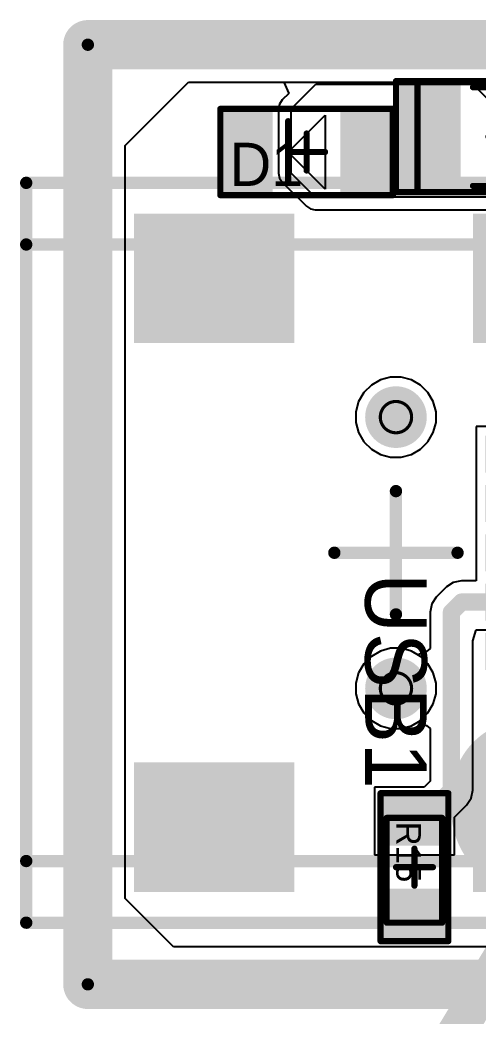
# Model space of a CAD drawing. Header units: millimetres. Extents: x -1.1 to 43.9, y -0.6 to 15.6.
# Drawn here: x -1.1 to 6.35, y -0.64 to 15.64 of the extents above; entities that cross this region are included whole.
import ezdxf

# ---------------------------------------------------------------- set-up
doc = ezdxf.new("R2010")
doc.units = ezdxf.units.MM
for name, color, linetype in [('BottomLayer', 5, 'Continuous'), ('BottomOverlay', 54, 'Continuous'), ('BottomSolder', 6, 'Continuous'), ('DrillDrawing', 1, 'Continuous'), ('KeepOutLayer', 6, 'Continuous'), ('Mechanical2', 216, 'Continuous'), ('Mechanical4', 56, 'Continuous'), ('Mechanical6', 56, 'Continuous'), ('MultiLayer', 9, 'Continuous'), ('PadHoleLayer', 156, 'Continuous'), ('TopLayer', 1, 'Continuous'), ('TopOverlay', 2, 'Continuous'), ('TopPaste', 8, 'Continuous'), ('TopSolder', 216, 'Continuous')]:
    doc.layers.add(name, color=color, linetype=linetype)
doc.styles.add('Mooretronics', font='', dxfattribs={"height": 0.2})
doc.styles.get('Mooretronics').set_extended_font_data('Mooretronics')

# ---------------------------------------------------------------- blocks, each defined once
blk = doc.blocks.new('MINI_USB_B_52')
at = {"layer": 'BottomLayer'}
h = blk.add_hatch(color=5, dxfattribs=at)
edge = h.paths.add_edge_path()
edge.add_arc((-2.2, 0), 0.45, 0, 360)
h = blk.add_hatch(color=5, dxfattribs=at)
edge = h.paths.add_edge_path()
edge.add_arc((2.2, 0), 0.45, 0, 360)
at = {"layer": 'BottomSolder'}
h = blk.add_hatch(color=6, dxfattribs=at)
edge = h.paths.add_edge_path()
edge.add_arc((-2.2, 0), 0.5, 0, 360)
h = blk.add_hatch(color=6, dxfattribs=at)
edge = h.paths.add_edge_path()
edge.add_arc((2.2, 0), 0.5, 0, 360)
at = {"layer": 'MultiLayer'}
h = blk.add_hatch(color=9, dxfattribs=at)
edge = h.paths.add_edge_path()
edge.add_arc((-2.2, 0), 0.45, 0, 360)
h = blk.add_hatch(color=9, dxfattribs=at)
edge = h.paths.add_edge_path()
edge.add_arc((2.2, 0), 0.45, 0, 360)
at = {"layer": 'PadHoleLayer'}
h = blk.add_hatch(color=156, dxfattribs=at)
edge = h.paths.add_edge_path()
edge.add_arc((-2.2, 0), 0.45, 0, 360)
h = blk.add_hatch(color=156, dxfattribs=at)
edge = h.paths.add_edge_path()
edge.add_arc((2.2, 0), 0.45, 0, 360)
at = {"layer": 'TopLayer'}
for points in [[(-5.45, 3.8), (-3.45, 3.8), (-3.45, 1.3), (-5.45, 1.3)], [(-1.85, 3.8), (-1.35, 3.8), (-1.35, 1.5), (-1.85, 1.5)], [(-1.05, 3.8), (-0.55, 3.8), (-0.55, 1.5), (-1.05, 1.5)], [(-0.25, 3.8), (0.25, 3.8), (0.25, 1.5), (-0.25, 1.5)], [(0.55, 3.8), (1.05, 3.8), (1.05, 1.5), (0.55, 1.5)], [(1.35, 3.8), (1.85, 3.8), (1.85, 1.5), (1.35, 1.5)], [(3.45, 3.8), (5.45, 3.8), (5.45, 1.3), (3.45, 1.3)], [(-5.45, -1.7), (-3.45, -1.7), (-3.45, -4.2), (-5.45, -4.2)], [(3.45, -1.7), (5.45, -1.7), (5.45, -4.2), (3.45, -4.2)]]:
    blk.add_hatch(color=1, dxfattribs=at).paths.add_polyline_path(points)
h = blk.add_hatch(color=1, dxfattribs=at)
edge = h.paths.add_edge_path()
edge.add_arc((-2.2, 0), 0.45, 0, 360)
h = blk.add_hatch(color=1, dxfattribs=at)
edge = h.paths.add_edge_path()
edge.add_arc((2.2, 0), 0.45, 0, 360)
at = {"layer": 'TopPaste'}
for points in [[(-5.45, 3.8), (-3.45, 3.8), (-3.45, 1.3), (-5.45, 1.3)], [(-1.85, 3.8), (-1.35, 3.8), (-1.35, 1.5), (-1.85, 1.5)], [(-1.05, 3.8), (-0.55, 3.8), (-0.55, 1.5), (-1.05, 1.5)], [(-0.25, 3.8), (0.25, 3.8), (0.25, 1.5), (-0.25, 1.5)], [(0.55, 3.8), (1.05, 3.8), (1.05, 1.5), (0.55, 1.5)], [(1.35, 3.8), (1.85, 3.8), (1.85, 1.5), (1.35, 1.5)], [(3.45, 3.8), (5.45, 3.8), (5.45, 1.3), (3.45, 1.3)], [(-5.45, -1.7), (-3.45, -1.7), (-3.45, -4.2), (-5.45, -4.2)], [(3.45, -1.7), (5.45, -1.7), (5.45, -4.2), (3.45, -4.2)]]:
    blk.add_hatch(color=8, dxfattribs=at).paths.add_polyline_path(points)
at = {"layer": 'TopSolder'}
for points in [[(-5.5, 3.85), (-3.4, 3.85), (-3.4, 1.25), (-5.5, 1.25)], [(-1.9, 3.85), (-1.3, 3.85), (-1.3, 1.45), (-1.9, 1.45)], [(-1.1, 3.85), (-0.5, 3.85), (-0.5, 1.45), (-1.1, 1.45)], [(-0.3, 3.85), (0.3, 3.85), (0.3, 1.45), (-0.3, 1.45)], [(0.5, 3.85), (1.1, 3.85), (1.1, 1.45), (0.5, 1.45)], [(1.3, 3.85), (1.9, 3.85), (1.9, 1.45), (1.3, 1.45)], [(3.4, 3.85), (5.5, 3.85), (5.5, 1.25), (3.4, 1.25)], [(-5.5, -1.65), (-3.4, -1.65), (-3.4, -4.25), (-5.5, -4.25)], [(3.4, -1.65), (5.5, -1.65), (5.5, -4.25), (3.4, -4.25)]]:
    blk.add_hatch(color=216, dxfattribs=at).paths.add_polyline_path(points)
h = blk.add_hatch(color=216, dxfattribs=at)
edge = h.paths.add_edge_path()
edge.add_arc((-2.2, 0), 0.5, 0, 360)
h = blk.add_hatch(color=216, dxfattribs=at)
edge = h.paths.add_edge_path()
edge.add_arc((2.2, 0), 0.5, 0, 360)
at = {"layer": 'Mechanical2', "const_width": 0.2}
for points in [[(5, 3.5), (-5, 3.5)], [(-5, -6), (-5, 3.5)], [(5, -6), (5, 3.5)], [(5, -6), (-5, -6)]]:
    blk.add_lwpolyline(points, dxfattribs=at)
at = {"layer": 'Mechanical2', "const_width": 0.1}
for points in [[(-5.05, 3.5, 1), (-4.95, 3.5, 1)], [(-5.05, 3.5, 1), (-4.95, 3.5, 1)], [(4.95, 3.5, 1), (5.05, 3.5, 1)], [(4.95, 3.5, 1), (5.05, 3.5, 1)], [(-5.05, -6, 1), (-4.95, -6, 1)], [(-5.05, -6, 1), (-4.95, -6, 1)], [(4.95, -6, 1), (5.05, -6, 1)], [(4.95, -6, 1), (5.05, -6, 1)]]:
    blk.add_lwpolyline(points, format="xyb", close=True, dxfattribs=at)
at = {"layer": 'Mechanical4', "const_width": 0.2}
for points in [[(6, 4), (-6, 4)], [(-6, -6), (-6, 4)], [(6, -6), (6, 4)], [(0, -1), (0, 1)], [(1, 0), (-1, 0)], [(6, -6), (-6, -6)]]:
    blk.add_lwpolyline(points, dxfattribs=at)
at = {"layer": 'Mechanical4', "const_width": 0.1}
for points in [[(-6.05, 4, 1), (-5.95, 4, 1)], [(-6.05, 4, 1), (-5.95, 4, 1)], [(5.95, 4, 1), (6.05, 4, 1)], [(5.95, 4, 1), (6.05, 4, 1)], [(-0.05, 1, 1), (0.05, 1, 1)], [(-1.05, 0, 1), (-0.95, 0, 1)], [(0.95, 0, 1), (1.05, 0, 1)], [(-0.05, -1, 1), (0.05, -1, 1)], [(-6.05, -6, 1), (-5.95, -6, 1)], [(-6.05, -6, 1), (-5.95, -6, 1)], [(5.95, -6, 1), (6.05, -6, 1)], [(5.95, -6, 1), (6.05, -6, 1)]]:
    blk.add_lwpolyline(points, format="xyb", close=True, dxfattribs=at)
at = {"layer": 'Mechanical6', "const_width": 0.2}
for points in [[(6, 4), (-6, 4)], [(-6, -6), (-6, 4)], [(6, -6), (6, 4)], [(6, -6), (-6, -6)]]:
    blk.add_lwpolyline(points, dxfattribs=at)
at = {"layer": 'Mechanical6', "const_width": 0.1}
for points in [[(-6.05, 4, 1), (-5.95, 4, 1)], [(-6.05, 4, 1), (-5.95, 4, 1)], [(5.95, 4, 1), (6.05, 4, 1)], [(5.95, 4, 1), (6.05, 4, 1)], [(-6.05, -6, 1), (-5.95, -6, 1)], [(-6.05, -6, 1), (-5.95, -6, 1)], [(5.95, -6, 1), (6.05, -6, 1)], [(5.95, -6, 1), (6.05, -6, 1)]]:
    blk.add_lwpolyline(points, format="xyb", close=True, dxfattribs=at)
at = {"layer": 'Mechanical6'}
blk.add_text('USB1', height=1, dxfattribs=at).set_placement((0.334, -0.5))
blk = doc.blocks.new('RES_0603_60')
at = {"layer": 'TopLayer'}
for points in [[(-1.1, 0.45), (-0.4, 0.45), (-0.4, -0.45), (-1.1, -0.45)], [(0.4, 0.45), (1.1, 0.45), (1.1, -0.45), (0.4, -0.45)]]:
    blk.add_hatch(color=1, dxfattribs=at).paths.add_polyline_path(points)
at = {"layer": 'TopPaste'}
for points in [[(-1.1, 0.45), (-0.4, 0.45), (-0.4, -0.45), (-1.1, -0.45)], [(0.4, 0.45), (1.1, 0.45), (1.1, -0.45), (0.4, -0.45)]]:
    blk.add_hatch(color=8, dxfattribs=at).paths.add_polyline_path(points)
at = {"layer": 'TopSolder'}
for points in [[(-1.15, 0.5), (-0.35, 0.5), (-0.35, -0.5), (-1.15, -0.5)], [(0.35, 0.5), (1.15, 0.5), (1.15, -0.5), (0.35, -0.5)]]:
    blk.add_hatch(color=216, dxfattribs=at).paths.add_polyline_path(points)
at = {"layer": 'Mechanical2', "const_width": 0.1}
for points in [[(0.9, 0.45), (-0.8, 0.45)], [(-0.8, -0.45), (-0.8, 0.45)], [(0.9, -0.45), (0.9, 0.45)], [(0.9, -0.45), (-0.8, -0.45)]]:
    blk.add_lwpolyline(points, dxfattribs=at)
at = {"layer": 'Mechanical2', "const_width": 0.05}
for points in [[(-0.825, 0.45, 1), (-0.775, 0.45, 1)], [(-0.825, 0.45, 1), (-0.775, 0.45, 1)], [(0.875, 0.45, 1), (0.925, 0.45, 1)], [(0.875, 0.45, 1), (0.925, 0.45, 1)], [(-0.825, -0.45, 1), (-0.775, -0.45, 1)], [(-0.825, -0.45, 1), (-0.775, -0.45, 1)], [(0.875, -0.45, 1), (0.925, -0.45, 1)], [(0.875, -0.45, 1), (0.925, -0.45, 1)]]:
    blk.add_lwpolyline(points, format="xyb", close=True, dxfattribs=at)
at = {"layer": 'Mechanical4', "const_width": 0.1}
for points in [[(-1.2, -0.55), (-1.2, 0.55)], [(1.2, 0.55), (-1.2, 0.55)], [(1.2, -0.55), (1.2, 0.55)], [(0, -0.3), (0, 0.3)], [(0.3, 0), (-0.3, 0)], [(1.2, -0.55), (-1.2, -0.55)]]:
    blk.add_lwpolyline(points, dxfattribs=at)
at = {"layer": 'Mechanical4', "const_width": 0.05}
for points in [[(-1.225, 0.55, 1), (-1.175, 0.55, 1)], [(-1.225, 0.55, 1), (-1.175, 0.55, 1)], [(1.175, 0.55, 1), (1.225, 0.55, 1)], [(1.175, 0.55, 1), (1.225, 0.55, 1)], [(-0.025, 0.3, 1), (0.025, 0.3, 1)], [(-0.325, 0, 1), (-0.275, 0, 1)], [(0.275, 0, 1), (0.325, 0, 1)], [(-0.025, -0.3, 1), (0.025, -0.3, 1)], [(-1.225, -0.55, 1), (-1.175, -0.55, 1)], [(-1.225, -0.55, 1), (-1.175, -0.55, 1)], [(1.175, -0.55, 1), (1.225, -0.55, 1)], [(1.175, -0.55, 1), (1.225, -0.55, 1)]]:
    blk.add_lwpolyline(points, format="xyb", close=True, dxfattribs=at)
at = {"layer": 'Mechanical6', "const_width": 0.1}
for points in [[(-1.2, -0.55), (-1.2, 0.55)], [(1.2, 0.55), (-1.2, 0.55)], [(1.2, -0.55), (1.2, 0.55)], [(1.2, -0.55), (-1.2, -0.55)]]:
    blk.add_lwpolyline(points, dxfattribs=at)
at = {"layer": 'Mechanical6', "const_width": 0.05}
for points in [[(-1.225, 0.55, 1), (-1.175, 0.55, 1)], [(-1.225, 0.55, 1), (-1.175, 0.55, 1)], [(1.175, 0.55, 1), (1.225, 0.55, 1)], [(1.175, 0.55, 1), (1.225, 0.55, 1)], [(-1.225, -0.55, 1), (-1.175, -0.55, 1)], [(-1.225, -0.55, 1), (-1.175, -0.55, 1)], [(1.175, -0.55, 1), (1.225, -0.55, 1)], [(1.175, -0.55, 1), (1.225, -0.55, 1)]]:
    blk.add_lwpolyline(points, format="xyb", close=True, dxfattribs=at)
at = {"layer": 'Mechanical6'}
blk.add_text('R15', height=0.4, dxfattribs=at).set_placement((-0.737, -0.295))
blk = doc.blocks.new('RES_1206_66')
at = {"layer": 'TopLayer'}
for points in [[(-1.9, -0.8), (-1.9, 0.8), (-1, 0.8), (-1, -0.8)], [(1, -0.8), (1, 0.8), (1.9, 0.8), (1.9, -0.8)]]:
    blk.add_hatch(color=1, dxfattribs=at).paths.add_polyline_path(points)
at = {"layer": 'TopPaste'}
for points in [[(-1.9, -0.8), (-1.9, 0.8), (-1, 0.8), (-1, -0.8)], [(1, -0.8), (1, 0.8), (1.9, 0.8), (1.9, -0.8)]]:
    blk.add_hatch(color=8, dxfattribs=at).paths.add_polyline_path(points)
at = {"layer": 'TopSolder'}
for points in [[(-1.95, -0.85), (-1.95, 0.85), (-0.95, 0.85), (-0.95, -0.85)], [(0.95, -0.85), (0.95, 0.85), (1.95, 0.85), (1.95, -0.85)]]:
    blk.add_hatch(color=216, dxfattribs=at).paths.add_polyline_path(points)
at = {"layer": 'Mechanical2', "const_width": 0.1}
for points in [[(1.65, 0.9), (-1.65, 0.9)], [(-1.65, 0.9), (-1.65, -0.9)], [(1.65, 0.9), (1.65, -0.9)], [(1.65, -0.9), (-1.65, -0.9)]]:
    blk.add_lwpolyline(points, dxfattribs=at)
at = {"layer": 'Mechanical2', "const_width": 0.05}
for points in [[(-1.675, 0.9, 1), (-1.625, 0.9, 1)], [(-1.675, 0.9, 1), (-1.625, 0.9, 1)], [(1.625, 0.9, 1), (1.675, 0.9, 1)], [(1.625, 0.9, 1), (1.675, 0.9, 1)], [(-1.675, -0.9, 1), (-1.625, -0.9, 1)], [(-1.675, -0.9, 1), (-1.625, -0.9, 1)], [(1.625, -0.9, 1), (1.675, -0.9, 1)], [(1.625, -0.9, 1), (1.675, -0.9, 1)]]:
    blk.add_lwpolyline(points, format="xyb", close=True, dxfattribs=at)
at = {"layer": 'Mechanical4', "const_width": 0.1}
for points in [[(-2, 0.9), (-2, -0.9)], [(2, 0.9), (-2, 0.9)], [(2, 0.9), (2, -0.9)], [(0, 0.5), (0, -0.5)], [(0.5, 0), (-0.5, 0)], [(2, -0.9), (-2, -0.9)]]:
    blk.add_lwpolyline(points, dxfattribs=at)
at = {"layer": 'Mechanical4', "const_width": 0.05}
for points in [[(-2.025, 0.9, 1), (-1.975, 0.9, 1)], [(-2.025, 0.9, 1), (-1.975, 0.9, 1)], [(1.975, 0.9, 1), (2.025, 0.9, 1)], [(1.975, 0.9, 1), (2.025, 0.9, 1)], [(-0.025, 0.5, 1), (0.025, 0.5, 1)], [(-0.525, 0, 1), (-0.475, 0, 1)], [(0.475, 0, 1), (0.525, 0, 1)], [(-0.025, -0.5, 1), (0.025, -0.5, 1)], [(-2.025, -0.9, 1), (-1.975, -0.9, 1)], [(-2.025, -0.9, 1), (-1.975, -0.9, 1)], [(1.975, -0.9, 1), (2.025, -0.9, 1)], [(1.975, -0.9, 1), (2.025, -0.9, 1)]]:
    blk.add_lwpolyline(points, format="xyb", close=True, dxfattribs=at)
at = {"layer": 'Mechanical6', "const_width": 0.1}
for points in [[(-2, 0.9), (-2, -0.9)], [(2, 0.9), (-2, 0.9)], [(2, 0.9), (-2, 0.9)], [(-2, 0.9), (-2, -0.9)], [(2, 0.9), (2, -0.9)], [(2, 0.9), (2, -0.9)], [(2, -0.9), (-2, -0.9)], [(2, -0.9), (-2, -0.9)]]:
    blk.add_lwpolyline(points, dxfattribs=at)
at = {"layer": 'Mechanical6', "const_width": 0.05}
for points in [[(-2.025, 0.9, 1), (-1.975, 0.9, 1)], [(-2.025, 0.9, 1), (-1.975, 0.9, 1)], [(-2.025, 0.9, 1), (-1.975, 0.9, 1)], [(-2.025, 0.9, 1), (-1.975, 0.9, 1)], [(1.975, 0.9, 1), (2.025, 0.9, 1)], [(1.975, 0.9, 1), (2.025, 0.9, 1)], [(1.975, 0.9, 1), (2.025, 0.9, 1)], [(1.975, 0.9, 1), (2.025, 0.9, 1)], [(-2.025, -0.9, 1), (-1.975, -0.9, 1)], [(-2.025, -0.9, 1), (-1.975, -0.9, 1)], [(-2.025, -0.9, 1), (-1.975, -0.9, 1)], [(-2.025, -0.9, 1), (-1.975, -0.9, 1)], [(1.975, -0.9, 1), (2.025, -0.9, 1)], [(1.975, -0.9, 1), (2.025, -0.9, 1)], [(1.975, -0.9, 1), (2.025, -0.9, 1)], [(1.975, -0.9, 1), (2.025, -0.9, 1)]]:
    blk.add_lwpolyline(points, format="xyb", close=True, dxfattribs=at)
at = {"layer": 'TopOverlay', "const_width": 0.1}
for points in [[(0.75, 0.8), (-0.75, 0.8)], [(0.75, -0.8), (-0.75, -0.8)]]:
    blk.add_lwpolyline(points, dxfattribs=at)
at = {"layer": 'TopOverlay', "const_width": 0.05}
for points in [[(-0.775, 0.8, 1), (-0.725, 0.8, 1)], [(0.725, 0.8, 1), (0.775, 0.8, 1)], [(-0.775, -0.8, 1), (-0.725, -0.8, 1)], [(0.725, -0.8, 1), (0.775, -0.8, 1)]]:
    blk.add_lwpolyline(points, format="xyb", close=True, dxfattribs=at)
at = {"layer": 'Mechanical6'}
blk.add_text('R9', height=0.8, dxfattribs=at).set_placement((-1.35, -0.55))
blk = doc.blocks.new('LED_ORANGE_0805_80')
at = {"layer": 'TopLayer'}
for points in [[(-1.3, -0.65), (-1.3, 0.65), (-0.6, 0.65), (-0.6, -0.65)], [(0.6, -0.65), (0.6, 0.65), (1.3, 0.65), (1.3, -0.65)]]:
    blk.add_hatch(color=1, dxfattribs=at).paths.add_polyline_path(points)
at = {"layer": 'TopPaste'}
for points in [[(-1.3, -0.65), (-1.3, 0.65), (-0.6, 0.65), (-0.6, -0.65)], [(0.6, -0.65), (0.6, 0.65), (1.3, 0.65), (1.3, -0.65)]]:
    blk.add_hatch(color=8, dxfattribs=at).paths.add_polyline_path(points)
at = {"layer": 'TopSolder'}
for points in [[(-1.35, -0.7), (-1.35, 0.7), (-0.55, 0.7), (-0.55, -0.7)], [(0.55, -0.7), (0.55, 0.7), (1.35, 0.7), (1.35, -0.7)]]:
    blk.add_hatch(color=216, dxfattribs=at).paths.add_polyline_path(points)
at = {"layer": 'Mechanical4', "const_width": 0.1}
for points in [[(-1.4, 0.7), (1.4, 0.7)], [(-1.4, -0.7), (-1.4, 0.7)], [(1.4, -0.7), (1.4, 0.7)], [(0, -0.3), (0, 0.3)], [(-0.3, 0), (0.3, 0)], [(-1.4, -0.7), (1.4, -0.7)]]:
    blk.add_lwpolyline(points, dxfattribs=at)
at = {"layer": 'Mechanical4', "const_width": 0.05}
for points in [[(-1.425, 0.7, 1), (-1.375, 0.7, 1)], [(-1.425, 0.7, 1), (-1.375, 0.7, 1)], [(1.375, 0.7, 1), (1.425, 0.7, 1)], [(1.375, 0.7, 1), (1.425, 0.7, 1)], [(-0.025, 0.3, 1), (0.025, 0.3, 1)], [(-0.325, 0, 1), (-0.275, 0, 1)], [(0.275, 0, 1), (0.325, 0, 1)], [(-0.025, -0.3, 1), (0.025, -0.3, 1)], [(-1.425, -0.7, 1), (-1.375, -0.7, 1)], [(-1.425, -0.7, 1), (-1.375, -0.7, 1)], [(1.375, -0.7, 1), (1.425, -0.7, 1)], [(1.375, -0.7, 1), (1.425, -0.7, 1)]]:
    blk.add_lwpolyline(points, format="xyb", close=True, dxfattribs=at)
at = {"layer": 'Mechanical6', "const_width": 0.1}
for points in [[(-1.4, 0.7), (1.4, 0.7)], [(-1.4, -0.7), (-1.4, 0.7)], [(1.4, -0.7), (1.4, 0.7)], [(-1.4, -0.7), (1.4, -0.7)]]:
    blk.add_lwpolyline(points, dxfattribs=at)
at = {"layer": 'Mechanical6', "const_width": 0.05}
for points in [[(-1.425, 0.7, 1), (-1.375, 0.7, 1)], [(-1.425, 0.7, 1), (-1.375, 0.7, 1)], [(1.375, 0.7, 1), (1.425, 0.7, 1)], [(1.375, 0.7, 1), (1.425, 0.7, 1)], [(-1.425, -0.7, 1), (-1.375, -0.7, 1)], [(-1.425, -0.7, 1), (-1.375, -0.7, 1)], [(1.375, -0.7, 1), (1.425, -0.7, 1)], [(1.375, -0.7, 1), (1.425, -0.7, 1)]]:
    blk.add_lwpolyline(points, format="xyb", close=True, dxfattribs=at)
at = {"layer": 'TopOverlay'}
for p, q in [((-0.3, 0), (0.3, 0.6)), ((0.3, 0.6), (0.3, -0.6)), ((0.3, -0.6), (-0.3, 0))]:
    blk.add_line(p, q, dxfattribs=at)
at = {"layer": 'TopOverlay', "const_width": 0.1}
blk.add_lwpolyline([(-0.3, -0.5), (-0.3, 0.5)], dxfattribs=at)
at = {"layer": 'TopOverlay', "const_width": 0.05}
for points in [[(-0.325, 0.5, 1), (-0.275, 0.5, 1)], [(-0.325, -0.5, 1), (-0.275, -0.5, 1)]]:
    blk.add_lwpolyline(points, format="xyb", close=True, dxfattribs=at)
at = {"layer": 'Mechanical6'}
blk.add_text('D1', height=0.7, rotation=360, dxfattribs=at).set_placement((-1.25, -0.55))

msp = doc.modelspace()

# ---------------------------------------------------------------- linework, layer by layer
at = {"layer": 'BottomLayer'}
for p, q in [((0.608, 13.608), (1.632, 14.632)), ((1.632, 14.632), (16.007, 14.632)), ((0.608, 1.392), (0.608, 13.608)), ((4.749, 9.806), (4.601, 9.72)), ((4.914, 9.85), (4.749, 9.806)), ((5.086, 9.85), (4.914, 9.85)), ((5.251, 9.806), (5.086, 9.85)), ((5.399, 9.72), (5.251, 9.806)), ((4.601, 9.72), (4.48, 9.599)), ((5.52, 9.599), (5.399, 9.72)), ((4.394, 9.451), (4.35, 9.286)), ((4.48, 9.599), (4.394, 9.451)), ((5.606, 9.451), (5.52, 9.599)), ((5.65, 9.286), (5.606, 9.451)), ((4.35, 9.286), (4.35, 9.114)), ((5.65, 9.114), (5.65, 9.286)), ((4.35, 9.114), (4.394, 8.949)), ((5.606, 8.949), (5.65, 9.114)), ((4.394, 8.949), (4.48, 8.801)), ((4.48, 8.801), (4.601, 8.68)), ((5.399, 8.68), (5.52, 8.801)), ((5.52, 8.801), (5.606, 8.949)), ((4.601, 8.68), (4.749, 8.594)), ((5.251, 8.594), (5.399, 8.68)), ((4.749, 8.594), (4.914, 8.55)), ((4.914, 8.55), (5.086, 8.55)), ((5.086, 8.55), (5.251, 8.594)), ((4.749, 5.406), (4.601, 5.32)), ((4.914, 5.45), (4.749, 5.406)), ((5.086, 5.45), (4.914, 5.45)), ((5.251, 5.406), (5.086, 5.45)), ((5.399, 5.32), (5.251, 5.406)), ((4.601, 5.32), (4.48, 5.199)), ((5.52, 5.199), (5.399, 5.32)), ((4.394, 5.051), (4.35, 4.886)), ((4.48, 5.199), (4.394, 5.051)), ((5.606, 5.051), (5.52, 5.199)), ((5.65, 4.886), (5.606, 5.051)), ((4.35, 4.886), (4.35, 4.714)), ((5.65, 4.714), (5.65, 4.886)), ((4.35, 4.714), (4.394, 4.549)), ((5.606, 4.549), (5.65, 4.714)), ((4.394, 4.549), (4.48, 4.401)), ((4.48, 4.401), (4.601, 4.28)), ((5.399, 4.28), (5.52, 4.401)), ((5.52, 4.401), (5.606, 4.549)), ((4.601, 4.28), (4.749, 4.194)), ((5.251, 4.194), (5.399, 4.28)), ((4.749, 4.194), (4.914, 4.15)), ((4.914, 4.15), (5.086, 4.15)), ((5.086, 4.15), (5.251, 4.194)), ((1.392, 0.608), (0.608, 1.392)), ((13.021, 0.608), (1.392, 0.608))]:
    msp.add_line(p, q, dxfattribs=at)
at = {"layer": 'DrillDrawing', "const_width": 0.2}
for points in [[(0, 15.24), (43.47, 15.24)], [(0, 0), (0, 15.24)], [(0, 0), (43.47, 0)]]:
    msp.add_lwpolyline(points, dxfattribs=at)
at = {"layer": 'DrillDrawing'}
for points, const_width in [([(-0.05, 15.24, 1), (0.05, 15.24, 1)], 0.1), ([(-0.05, 15.24, 1), (0.05, 15.24, 1)], 0.1), ([(5.254, 9.2, 1), (4.746, 9.2, 1)], 0.0508), ([(4.733, 9.2, 1), (4.759, 9.2, 1)], 0.0254), ([(5.241, 9.2, 1), (5.267, 9.2, 1)], 0.0254), ([(5.254, 4.8, 1), (4.746, 4.8, 1)], 0.0508), ([(4.733, 4.8, 1), (4.759, 4.8, 1)], 0.0254), ([(5.241, 4.8, 1), (5.267, 4.8, 1)], 0.0254), ([(-0.05, 0, 1), (0.05, 0, 1)], 0.1), ([(-0.05, 0, 1), (0.05, 0, 1)], 0.1)]:
    msp.add_lwpolyline(points, format="xyb", close=True, dxfattribs=dict(at, const_width=const_width))
at = {"layer": 'KeepOutLayer', "const_width": 0.4}
for points in [[(-0.2, 15.24, -0.414214), (0, 15.44)], [(-0.2, 15.24, -0.414214), (0, 15.44)], [(0, -0.2, -0.414214), (-0.2, 0)], [(0, -0.2, -0.414214), (-0.2, 0)]]:
    msp.add_lwpolyline(points, format="xyb", dxfattribs=at)
for points in [[(0, 15.44), (43.47, 15.44)], [(-0.2, 0), (-0.2, 15.24)], [(0.2, 0.2), (0.2, 15.04)], [(0.2, 15.04), (43.27, 15.04)], [(0.2, 0.2), (43.27, 0.2)], [(0, -0.2), (43.47, -0.2)]]:
    msp.add_lwpolyline(points, dxfattribs=at)
at = {"layer": 'KeepOutLayer', "const_width": 0.2}
for points in [[(-0.1, 15.44, 1), (0.1, 15.44, 1)], [(-0.1, 15.44, 1), (0.1, 15.44, 1)], [(-0.1, 15.44, 1), (0.1, 15.44, 1)], [(-0.3, 15.24, 1), (-0.1, 15.24, 1)], [(-0.3, 15.24, 1), (-0.1, 15.24, 1)], [(-0.3, 15.24, 1), (-0.1, 15.24, 1)], [(0.1, 15.04, 1), (0.3, 15.04, 1)], [(0.1, 15.04, 1), (0.3, 15.04, 1)], [(0.1, 0.2, 1), (0.3, 0.2, 1)], [(0.1, 0.2, 1), (0.3, 0.2, 1)], [(-0.3, 0, 1), (-0.1, 0, 1)], [(-0.3, 0, 1), (-0.1, 0, 1)], [(-0.3, 0, 1), (-0.1, 0, 1)], [(-0.1, -0.2, 1), (0.1, -0.2, 1)], [(-0.1, -0.2, 1), (0.1, -0.2, 1)], [(-0.1, -0.2, 1), (0.1, -0.2, 1)]]:
    msp.add_lwpolyline(points, format="xyb", close=True, dxfattribs=at)
at = {"layer": 'TopLayer'}
for p, q in [((0.608, 13.608), (1.632, 14.632)), ((1.632, 14.632), (3.182, 14.632)), ((3.182, 14.632), (3.259, 14.447)), ((3.3, 14.2), (3.7, 14.6)), ((3.7, 14.6), (6.25, 14.6)), ((6.25, 14.6), (6.7, 14.15)), ((3.156, 14.344), (3.112, 14.278)), ((3.259, 14.447), (3.156, 14.344)), ((3.112, 14.278), (3.096, 14.2)), ((3.096, 14.2), (3.096, 13.155)), ((3.3, 13.155), (3.3, 14.2)), ((0.608, 1.392), (0.608, 13.608)), ((3.096, 13.155), (3.096, 13.155)), ((3.096, 13.155), (3.112, 13.077)), ((3.112, 13.077), (3.156, 13.011)), ((3.69, 12.765), (3.3, 13.155)), ((3.156, 13.011), (3.156, 13.011)), ((3.156, 13.011), (3.546, 12.621)), ((6.465, 12.765), (3.69, 12.765)), ((3.546, 12.621), (3.612, 12.576)), ((3.612, 12.576), (3.69, 12.561)), ((3.69, 12.561), (6.465, 12.561)), ((4.749, 9.806), (4.601, 9.72)), ((4.914, 9.85), (4.749, 9.806)), ((5.086, 9.85), (4.914, 9.85)), ((5.251, 9.806), (5.086, 9.85)), ((5.399, 9.72), (5.251, 9.806)), ((4.601, 9.72), (4.48, 9.599)), ((5.52, 9.599), (5.399, 9.72)), ((4.394, 9.451), (4.35, 9.286)), ((4.48, 9.599), (4.394, 9.451)), ((5.606, 9.451), (5.52, 9.599)), ((5.65, 9.286), (5.606, 9.451)), ((4.35, 9.286), (4.35, 9.114)), ((5.65, 9.114), (5.65, 9.286)), ((4.35, 9.114), (4.394, 8.949)), ((5.606, 8.949), (5.65, 9.114)), ((7.606, 9.05), (6.3, 9.05)), ((6.3, 9.05), (6.3, 8.15)), ((4.394, 8.949), (4.48, 8.801)), ((4.48, 8.801), (4.601, 8.68)), ((5.399, 8.68), (5.52, 8.801)), ((5.52, 8.801), (5.606, 8.949)), ((4.601, 8.68), (4.749, 8.594)), ((5.251, 8.594), (5.399, 8.68)), ((4.749, 8.594), (4.914, 8.55)), ((4.914, 8.55), (5.086, 8.55)), ((5.086, 8.55), (5.251, 8.594)), ((6.3, 8.15), (6.3, 7.35)), ((6.3, 7.35), (6.3, 6.547)), ((5.931, 6.52), (5.819, 6.445)), ((6.064, 6.547), (5.931, 6.52)), ((6.3, 6.547), (6.064, 6.547)), ((5.819, 6.445), (5.655, 6.281)), ((5.655, 6.281), (5.58, 6.169)), ((5.58, 6.169), (5.553, 6.036)), ((5.553, 6.036), (5.553, 5.449)), ((6.247, 5.572), (6.3, 5.75)), ((6.3, 5.75), (8.824, 5.75)), ((6.247, 3.15), (6.247, 5.572)), ((4.749, 5.406), (4.601, 5.32)), ((4.914, 5.45), (4.749, 5.406)), ((5.086, 5.45), (4.914, 5.45)), ((5.251, 5.406), (5.086, 5.45)), ((5.353, 5.347), (5.251, 5.406)), ((5.496, 5.401), (5.353, 5.347)), ((5.553, 5.449), (5.496, 5.401)), ((4.601, 5.32), (4.48, 5.199)), ((4.394, 5.051), (4.35, 4.886)), ((4.48, 5.199), (4.394, 5.051)), ((4.35, 4.886), (4.35, 4.714)), ((4.35, 4.714), (4.394, 4.549)), ((4.394, 4.549), (4.48, 4.401)), ((4.48, 4.401), (4.601, 4.28)), ((4.601, 4.28), (4.749, 4.194)), ((5.251, 4.194), (5.353, 4.253)), ((5.353, 4.253), (5.496, 4.199)), ((4.749, 4.194), (4.914, 4.15)), ((4.914, 4.15), (5.086, 4.15)), ((5.086, 4.15), (5.251, 4.194)), ((5.496, 4.199), (5.553, 4.151)), ((5.553, 4.151), (5.553, 3.294)), ((5.553, 3.294), (5.46, 3.2)), ((5.46, 3.2), (4.65, 3.2)), ((4.65, 3.2), (4.65, 2.1)), ((6.22, 3.017), (6.247, 3.15)), ((6.145, 2.905), (6.22, 3.017)), ((5.95, 2.71), (6.145, 2.905)), ((5.95, 2.1), (5.95, 2.71)), ((4.65, 2.1), (5.95, 2.1)), ((1.392, 0.608), (0.608, 1.392)), ((10.828, 0.608), (1.392, 0.608))]:
    msp.add_line(p, q, dxfattribs=at)
at = {"layer": 'TopLayer', "const_width": 0.28}
for points in [[(5.9, 6.036), (6.064, 6.2)], [(6.064, 6.2), (7.65, 6.2)], [(5.9, 3.15), (5.9, 6.036)], [(5.4, 2.65), (5.9, 3.15)], [(5.3, 2.65), (5.4, 2.65)]]:
    msp.add_lwpolyline(points, dxfattribs=at)
at = {"layer": 'TopLayer', "const_width": 0.14}
for points in [[(5.994, 6.2, 1), (6.134, 6.2, 1)], [(5.994, 6.2, 1), (6.134, 6.2, 1)], [(5.83, 6.036, 1), (5.97, 6.036, 1)], [(5.83, 6.036, 1), (5.97, 6.036, 1)], [(5.83, 3.15, 1), (5.97, 3.15, 1)], [(5.83, 3.15, 1), (5.97, 3.15, 1)], [(5.23, 2.65, 1), (5.37, 2.65, 1)], [(5.33, 2.65, 1), (5.47, 2.65, 1)], [(5.33, 2.65, 1), (5.47, 2.65, 1)]]:
    msp.add_lwpolyline(points, format="xyb", close=True, dxfattribs=at)

# ---------------------------------------------------------------- block references
for name, p, rotation in [('RES_1206_66', (7, 13.75), 180), ('MINI_USB_B_52', (5, 7), 270), ('RES_0603_60', (5.3, 1.9), 270)]:
    msp.add_blockref(name, p, dxfattribs=dict(rotation=rotation))
msp.add_blockref('LED_ORANGE_0805_80', (3.55, 13.5))

# ---------------------------------------------------------------- texts
at = {"layer": 'BottomOverlay', "style": 'Mooretronics', "text_generation_flag": 2}
msp.add_text('R', height=5, dxfattribs=at).set_placement((10.224, -0.642))

doc.saveas('drawing.dxf')
